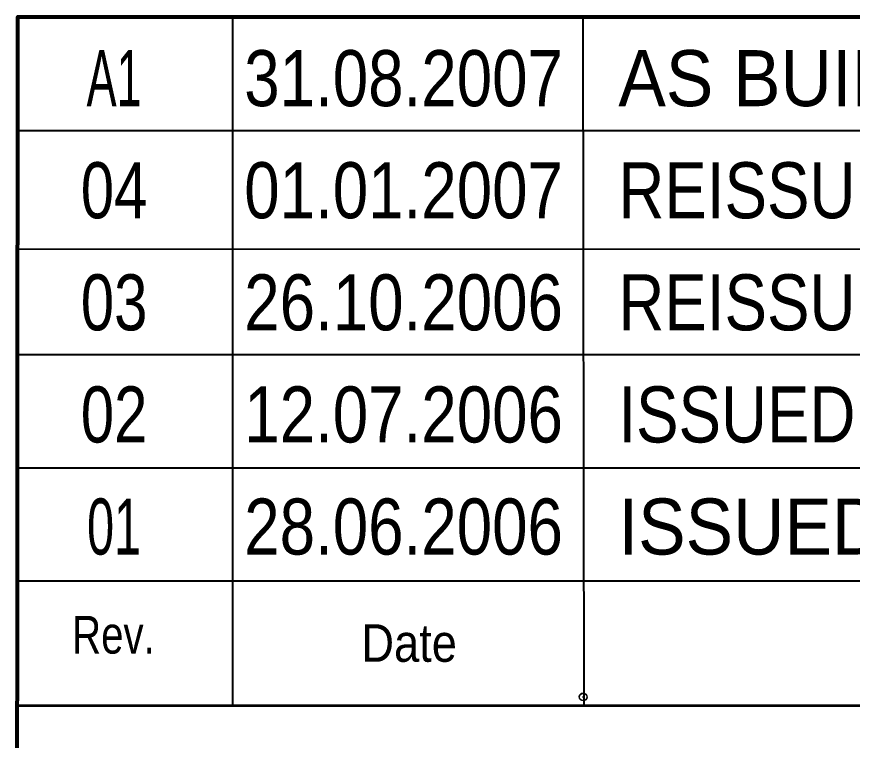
# Model space of a CAD drawing. Header units: millimetres. Extents: x 0 to 841, y 0 to 594.
# Drawn here: x 648.78 to 693.53, y 118.64 to 157.37 of the extents above; entities that cross this region are included whole.
import ezdxf
from ezdxf.enums import TextEntityAlignment as Align

# ---------------------------------------------------------------- set-up
doc = ezdxf.new("R2010")
doc.units = ezdxf.units.MM
doc.header["$LTSCALE"] = 0.81
doc.header["$PDMODE"] = 32
doc.header["$PDSIZE"] = 0.405
doc.layers.add('1', color=7, linetype='Continuous', lineweight=13)
doc.layers.add('2', color=7, linetype='Continuous')

msp = doc.modelspace()

# ---------------------------------------------------------------- linework, layer by layer
at = {"layer": '1', "lineweight": 25}
for p, q in [((660.3472, 157.3669), (660.3472, 120.4638)), ((660.3472, 157.3669), (660.3472, 120.4638)), ((679.1055, 157.363), (679.1425, 120.4685)), ((679.1055, 157.363), (679.1425, 120.4685)), ((648.8252, 151.274), (829.2693, 151.274)), ((648.8252, 151.274), (829.2693, 151.274)), ((648.8268, 144.9488), (829.2677, 144.852)), ((648.8268, 144.9488), (829.2677, 144.852)), ((648.8276, 139.2898), (829.2701, 139.285)), ((648.8276, 139.2898), (829.2701, 139.285)), ((648.8173, 133.2315), (829.2748, 133.2315)), ((648.8173, 133.2315), (829.2748, 133.2315)), ((648.8126, 127.1669), (829.263, 127.1669)), ((648.8126, 127.1669), (829.263, 127.1669))]:
    msp.add_line(p, q, dxfattribs=at)
at = {"layer": '1', "lineweight": 35}
msp.add_line((829.2567, 120.4906), (648.8079, 120.4748), dxfattribs=at)
msp.add_line((829.2567, 120.4906), (648.8079, 120.4748), dxfattribs=at)
msp.add_lwpolyline([(648.7843, 84.1236), (648.8378, 157.3701), (829.263, 157.3701)], dxfattribs=at)
at = {"layer": '1', "lineweight": 53}
msp.add_lwpolyline([(648.7843, 84.1236), (648.8378, 157.3701), (829.263, 157.3701)], dxfattribs=at)
at = {"layer": '1'}
for p in [(679.1126, 120.9669), (679.122, 120.9472)]:
    msp.add_point(p, dxfattribs=at)

# ---------------------------------------------------------------- texts
for s, width, p in [('Rev.', 0.8, (651.7496, 123.2803)), ('Rev.', 0.8, (651.7496, 123.2803)), ('Date', 0.9, (667.2386, 122.8402)), ('Date', 0.9, (667.2386, 122.8402))]:
    msp.add_text(s, height=2.013, dxfattribs=dict(at, width=width)).set_placement(p)
at = {"layer": '2'}
for s, width, p in [('A1', 0.6, (653.9996, 152.5811)), ('31.08.2007', 0.85, (669.5, 152.5811)), ('04', 0.8, (653.9996, 146.5811)), ('01.01.2007', 0.85, (669.5, 146.5811)), ('03', 0.8, (653.9996, 140.5811)), ('26.10.2006', 0.85, (669.5, 140.5811)), ('02', 0.8, (653.9996, 134.5811)), ('12.07.2006', 0.85, (669.5, 134.5811)), ('01', 0.65, (653.9996, 128.5811)), ('28.06.2006', 0.85, (669.5, 128.5811))]:
    msp.add_text(s, height=3, dxfattribs=dict(at, width=width)).set_placement(p, align=Align.CENTER)
for s, width, p in [('AS BUILT, HHP-PROJECT', 0.95, (681, 152.5811)), ('REISSUED FOR CONSTRUCTION', 0.85, (681, 146.5811)), ('REISSUED FOR CONSTRUCTION', 0.85, (681, 140.5811)), ('ISSUED FOR CONSTRUCTION', 0.85, (681, 134.5811)), ('ISSUED FOR IDC', 0.95, (681, 128.5811))]:
    msp.add_text(s, height=3, dxfattribs=dict(at, width=width)).set_placement(p)

doc.saveas('drawing.dxf')
